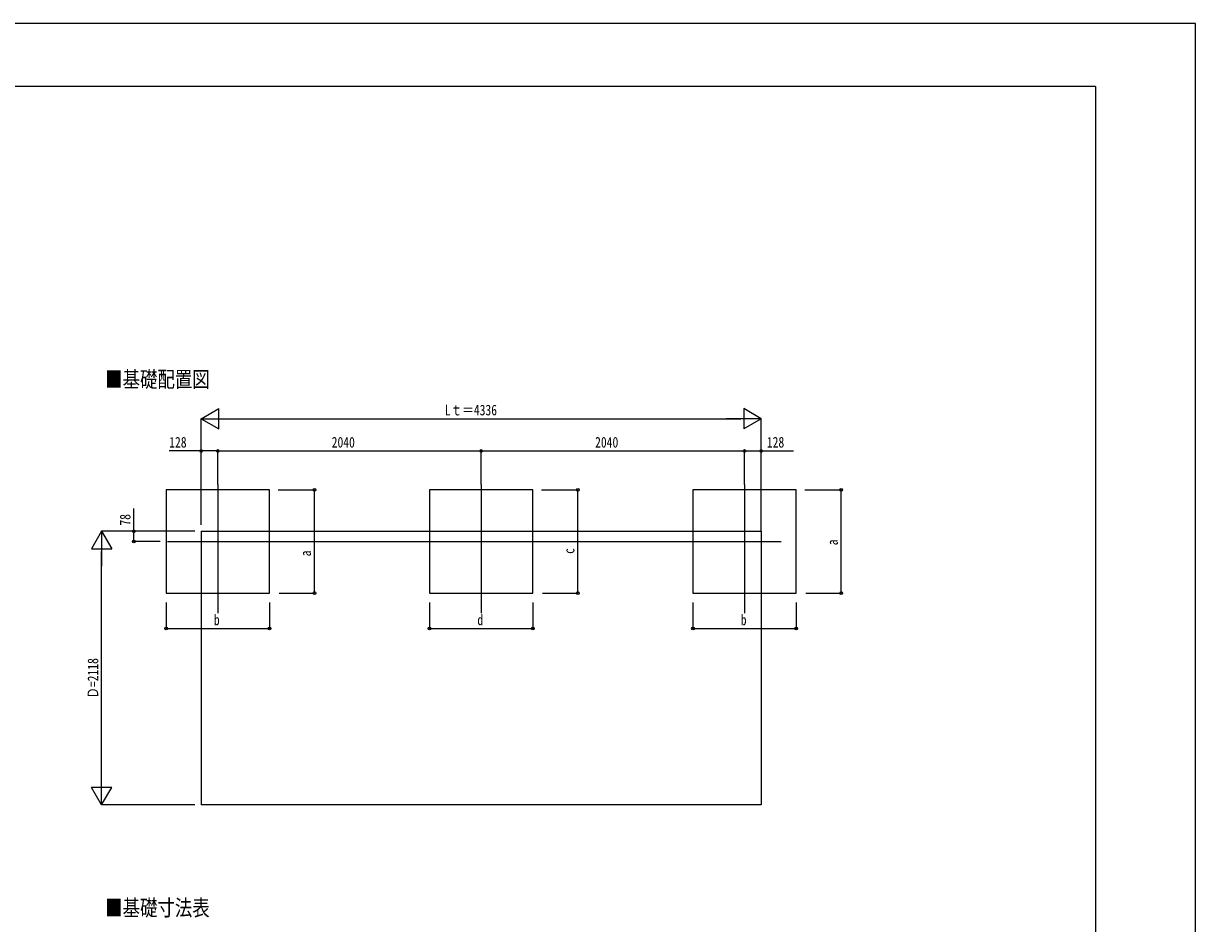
# Model space of a CAD drawing. Units: millimetres, scale not verified. Extents: x -10512 to 10512, y -7425 to 7425.
# Drawn here: x 1435 to 10512, y 456 to 7425 of the extents above; entities that cross this region are included whole.
import ezdxf
from ezdxf.enums import TextEntityAlignment as Align

# ---------------------------------------------------------------- set-up
doc = ezdxf.new("R2010")
doc.units = ezdxf.units.MM
doc.header["$LTSCALE"] = 30
for name, color, linetype in [('0-2_USER1', 3, 'Continuous'), ('0-3_YKK_12', 2, 'Continuous'), ('0-5_YKK_A1', 4, 'Continuous'), ('0-6_YKK_D', 6, 'Continuous'), ('0-7_YKK_ZWAK', 7, 'Continuous')]:
    doc.layers.add(name, color=color, linetype=linetype)
doc.styles.add('ＭＳ ゴシック', font='')
doc.styles.get('ＭＳ ゴシック').set_extended_font_data('MS Gothic')

msp = doc.modelspace()

# ---------------------------------------------------------------- linework, layer by layer
at = {"layer": '0-3_YKK_12'}
for p, q in [((2940.21, 3854.87), (2940.21, 2859.7)), ((4980.21, 3854.87), (4980.21, 2859.7)), ((7020.21, 3854.87), (7020.21, 2859.7)), ((2551.24, 3414.78), (5154.35, 3414.78)), ((4699.24, 3414.78), (7302.35, 3414.78))]:
    msp.add_line(p, q, dxfattribs=at)
at = {"layer": '0-5_YKK_A1'}
for p, q in [((2812.21, 3492.58), (7148.21, 3492.58)), ((2812.21, 3492.58), (2812.21, 1374.2)), ((7148.21, 3492.58), (7148.21, 1374.2)), ((7148.21, 1374.2), (2812.21, 1374.2))]:
    msp.add_line(p, q, dxfattribs=at)
for points in [[(2540.21, 3014.78), (3340.21, 3014.78), (3340.21, 3814.78), (2540.21, 3814.78)], [(4580.21, 3014.78), (5380.21, 3014.78), (5380.21, 3814.78), (4580.21, 3814.78)], [(6620.21, 3014.78), (7420.21, 3014.78), (7420.21, 3814.78), (6620.21, 3814.78)]]:
    msp.add_lwpolyline(points, close=True, dxfattribs=at)
at = {"layer": '0-6_YKK_D'}
for p, q in [((2812.21, 4364.78), (2947.52, 4442.91)), ((2812.21, 3542.58), (2812.21, 4365.78)), ((2812.21, 4364.78), (2947.52, 4286.66)), ((2812.21, 4364.78), (3082.84, 4364.78)), ((2947.52, 4286.66), (2947.52, 4442.91)), ((2968.46, 4364.78), (6991.96, 4364.78)), ((7148.21, 4364.78), (6877.57, 4364.78)), ((7148.21, 4364.78), (7012.89, 4442.91)), ((7012.89, 4442.91), (7012.89, 4286.66)), ((7148.21, 4364.78), (7012.89, 4286.66)), ((7148.21, 3493.58), (7148.21, 4365.78)), ((2812.21, 3542.58), (2812.21, 4115.78)), ((2940.21, 3855.87), (2940.21, 4115.78)), ((2940.21, 3855.87), (2940.21, 4115.78)), ((2940.21, 4114.78), (4980.21, 4114.78)), ((4980.21, 3854.87), (4980.21, 4115.78)), ((4980.21, 3854.87), (4980.21, 4115.78)), ((4980.21, 4114.78), (7020.21, 4114.78)), ((7020.21, 3854.87), (7020.21, 4115.78)), ((7020.21, 3854.87), (7020.21, 4115.78)), ((7148.21, 3542.58), (7148.21, 4115.78)), ((3407.36, 3814.78), (3689.31, 3814.78)), ((3688.31, 3014.78), (3688.31, 3814.78)), ((5447.36, 3814.78), (5729.31, 3814.78)), ((5728.31, 3014.78), (5728.31, 3814.78)), ((7487.36, 3814.78), (7769.31, 3814.78)), ((7768.31, 3014.78), (7768.31, 3814.78)), ((2040.21, 3492.58), (1962.08, 3357.26)), ((2762.21, 3492.58), (2039.21, 3492.58)), ((2040.21, 3492.58), (2118.33, 3357.26)), ((2040.21, 3492.58), (2040.21, 3221.95)), ((2762.21, 3492.58), (2289.21, 3492.58)), ((2493.77, 3414.78), (2289.21, 3414.78)), ((1962.08, 3357.26), (2118.33, 3357.26)), ((2040.21, 1530.45), (2040.21, 3336.33)), ((3415.21, 3014.78), (3689.31, 3014.78)), ((5455.21, 3014.78), (5729.31, 3014.78)), ((7495.21, 3014.78), (7769.31, 3014.78)), ((2540.21, 2940.58), (2540.21, 2738.78)), ((3340.21, 2940.76), (3340.21, 2738.78)), ((4580.21, 2940.58), (4580.21, 2738.78)), ((5380.21, 2940.76), (5380.21, 2738.78)), ((6620.21, 2940.58), (6620.21, 2738.78)), ((7420.21, 2940.76), (7420.21, 2738.78)), ((2540.21, 2739.78), (3340.21, 2739.78)), ((4580.21, 2739.78), (5380.21, 2739.78)), ((6620.21, 2739.78), (7420.21, 2739.78)), ((2040.21, 1374.2), (2040.21, 1644.83)), ((2040.21, 1374.2), (1962.08, 1509.52)), ((2118.33, 1509.52), (1962.08, 1509.52)), ((2040.21, 1374.2), (2118.33, 1509.52)), ((2762.21, 1374.2), (2039.21, 1374.2))]:
    msp.add_line(p, q, dxfattribs=at)
for points in [[(2940.21, 4114.78), (2812.21, 4114.78), (2562.37, 4114.78)], [(7020.21, 4114.78), (7148.21, 4114.78), (7398.04, 4114.78)], [(2290.21, 3414.78), (2290.21, 3492.58), (2290.21, 3670.41)]]:
    msp.add_lwpolyline(points, dxfattribs=at)
for centre in [(2812.21, 4114.78), (2940.21, 4114.78), (2940.21, 4114.78), (4980.21, 4114.78), (4980.21, 4114.78), (7020.21, 4114.78), (7020.21, 4114.78), (7148.21, 4114.78), (3688.31, 3814.78), (5728.31, 3814.78), (7768.31, 3814.78), (2290.21, 3492.58), (2290.21, 3414.78), (3688.31, 3014.78), (5728.31, 3014.78), (7768.31, 3014.78), (2540.21, 2739.78), (3340.21, 2739.78), (4580.21, 2739.78), (5380.21, 2739.78), (6620.21, 2739.78), (7420.21, 2739.78)]:
    msp.add_circle(centre, 10.62, dxfattribs=at)
at = {"layer": '0-7_YKK_ZWAK'}
for q in [(-9762.45, 6937.5), (9737.55, -6312.5)]:
    msp.add_line((9737.55, 6937.5), q, dxfattribs=at)
msp.add_lwpolyline([(-10512.5, -7425), (10512.5, -7425), (10512.5, 7425), (-10512.5, 7425)], close=True, dxfattribs=at)

# ---------------------------------------------------------------- texts
at = {"layer": '0-2_USER1', "style": 'ＭＳ ゴシック', "width": 0.8}
for s, p in [('■基礎配置図', (2067.76, 4571.1)), ('■基礎寸法表', (2067.76, 478.76))]:
    msp.add_text(s, height=123.7, dxfattribs=at).set_placement(p, align=Align.BOTTOM_LEFT)
at = {"layer": '0-6_YKK_D', "style": 'ＭＳ ゴシック', "width": 0.8}
for s, p in [('Lｔ＝4336', (4698.21, 4365.78)), ('128', (2564.04, 4116.45)), ('2040', (3822.21, 4116.45)), ('2040', (5862.21, 4116.45)), ('128', (7192.37, 4116.45)), ('b', (2910.21, 2741.11)), ('d', (4950.21, 2741.11)), ('b', (6990.21, 2741.11))]:
    msp.add_text(s, height=82.48, dxfattribs=at).set_placement(p, align=Align.BOTTOM_LEFT)
for s, p in [('78', (2288.54, 3536.75)), ('c', (5726.65, 3317.82)), ('a', (7766.65, 3384.78)), ('a', (3686.65, 3299.26)), ('Ｄ=2118', (2039.21, 2196.39))]:
    msp.add_text(s, height=82.48, rotation=90, dxfattribs=at).set_placement(p, align=Align.BOTTOM_LEFT)

doc.saveas('drawing.dxf')
